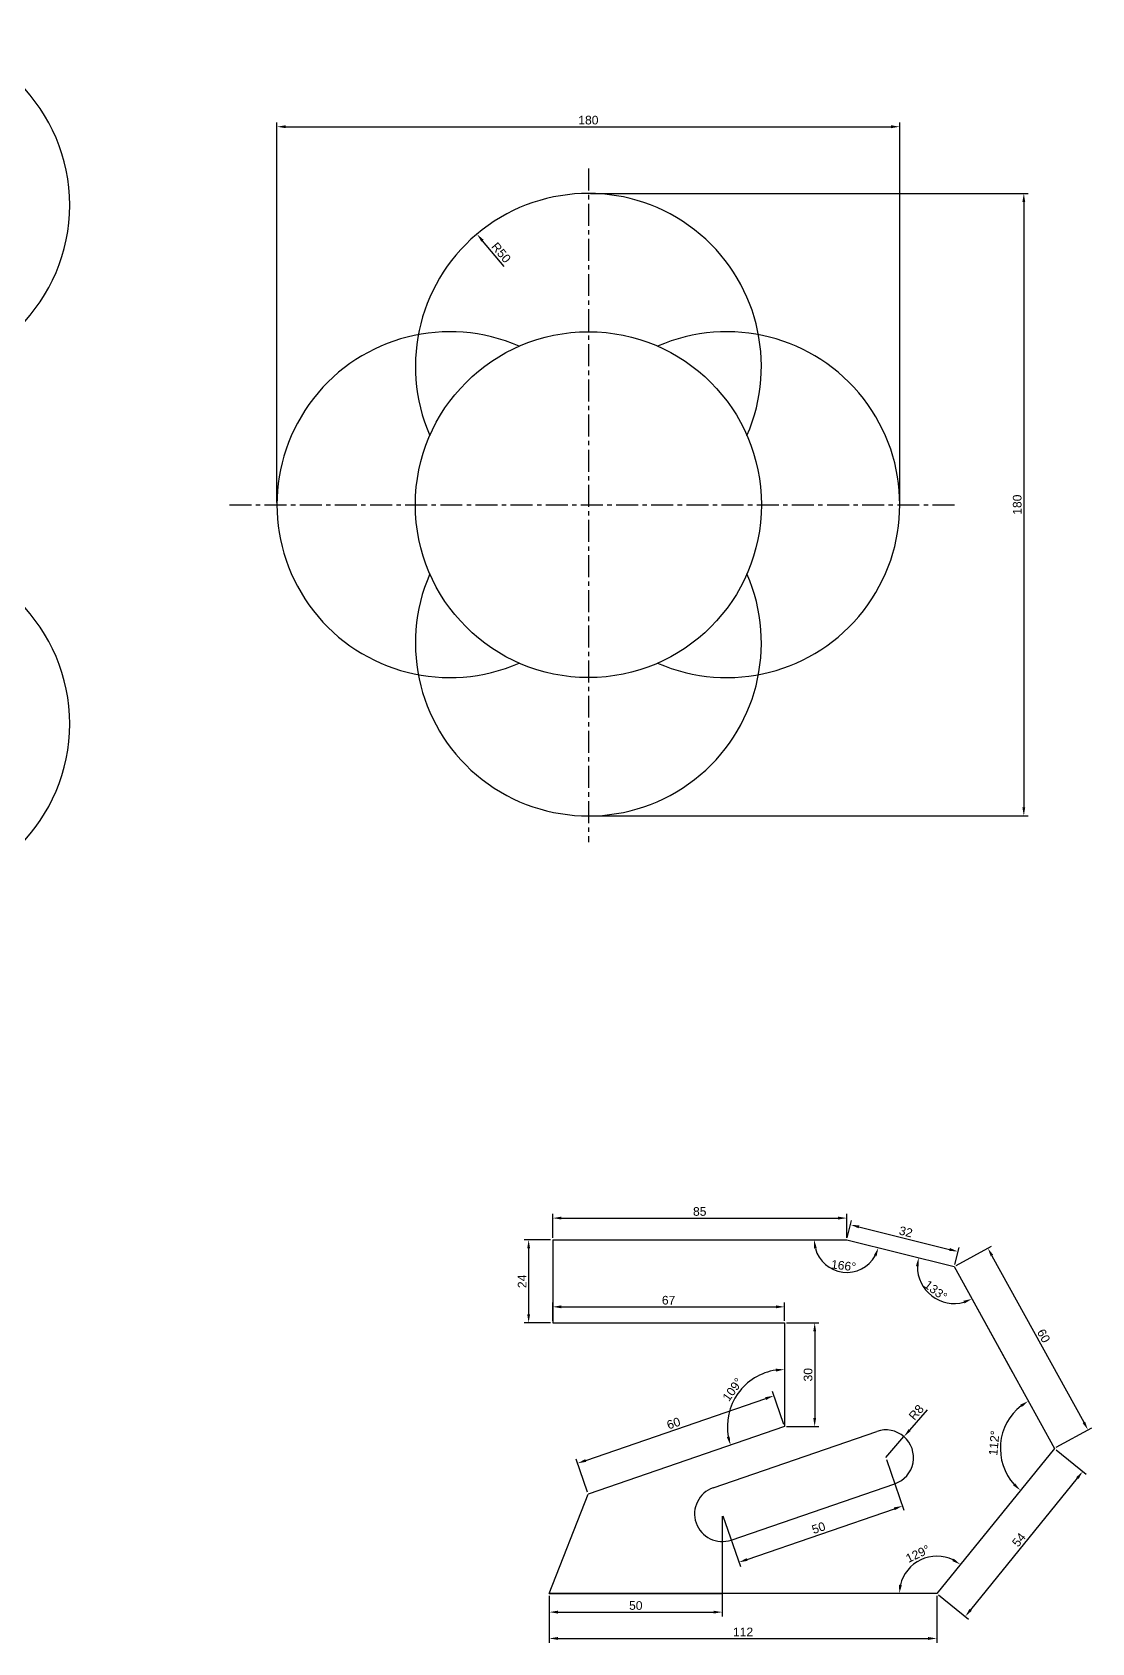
# Model space of a CAD drawing. Header units: millimetres. Extents: x 7 to 1809, y 7 to 1650.
# Drawn here: x 690.4 to 996.7, y 1163.7 to 1629.4 of the extents above; entities that cross this region are included whole.
import ezdxf

# ---------------------------------------------------------------- set-up
doc = ezdxf.new("R2010")
doc.units = ezdxf.units.MM
doc.header["$LTSCALE"] = 0.2
doc.linetypes.add('CENTER', pattern=[50.8, 31.75, -6.35, 6.35, -6.35])
for name, color, linetype in [('中心线', 1, 'CENTER'), ('尺寸线', 5, 'Continuous'), ('标题栏', 7, 'Continuous')]:
    doc.layers.add(name, color=color, linetype=linetype)
doc.layers.add('可见的轮廓线', color=3, linetype='Continuous', lineweight=30)
doc.styles.get("Standard").update_dxf_attribs({"font": 'arial.ttf'})
doc.dimstyles.new('ISO-25', dxfattribs={"dimtxt": 2.5, "dimasz": 2.5, "dimexe": 1.25, "dimexo": 0.625, "dimtad": 1, "dimtxsty": 'Standard', "dimcen": 2.5, "dimadec": 0, "dimazin": 0, "dimtfac": 1, "dimtmove": 0, "dimatfit": 3, "dimfxl": 1, "dimarcsym": 0})

# ---------------------------------------------------------------- blocks, each defined once
blk = doc.blocks.new('*D305')
at = {"layer": 'Defpoints', "color": 0, "transparency": 16777216}
for p in [(818.95, 1571), (851.17, 1532.77)]:
    blk.add_point(p, dxfattribs=at)
at = {"layer": '尺寸线', "color": 0, "lineweight": -2, "transparency": 16777216}
blk.add_line((826.82, 1561.66), (820.56, 1569.09), dxfattribs=at)
at = {"layer": '尺寸线', "color": 0, "transparency": 16777216}
blk.add_solid([(820.88, 1569.36), (820.24, 1568.82), (818.95, 1571)], dxfattribs=at)
at = {"layer": '尺寸线', "color": 0, "transparency": 16777216, "insert": (825.95, 1565.65), "char_height": 2.5, "attachment_point": 5, "rotation": 310.1235}
blk.add_mtext('R50', dxfattribs=at)
blk = doc.blocks.new('*D306')
at = {"layer": 'Defpoints', "color": 0, "transparency": 16777216}
for p in [(941.17, 1602.05), (761.17, 1492.77), (941.17, 1492.77)]:
    blk.add_point(p, dxfattribs=at)
at = {"layer": '尺寸线', "color": 0, "lineweight": -2, "transparency": 16777216}
for p, q in [((761.17, 1493.39), (761.17, 1603.3)), ((763.67, 1602.05), (938.67, 1602.05)), ((941.17, 1493.39), (941.17, 1603.3))]:
    blk.add_line(p, q, dxfattribs=at)
at = {"layer": '尺寸线', "color": 0, "transparency": 16777216}
for points in [[(763.67, 1602.47), (763.67, 1601.63), (761.17, 1602.05)], [(938.67, 1602.47), (938.67, 1601.63), (941.17, 1602.05)]]:
    blk.add_solid(points, dxfattribs=at)
at = {"layer": '尺寸线', "color": 0, "transparency": 16777216, "insert": (851.17, 1603.95), "char_height": 2.5, "attachment_point": 5}
blk.add_mtext('180', dxfattribs=at)
blk = doc.blocks.new('*D307')
at = {"layer": 'Defpoints', "color": 0, "transparency": 16777216}
for p in [(851.17, 1582.77), (851.17, 1402.77), (977.02, 1402.77)]:
    blk.add_point(p, dxfattribs=at)
at = {"layer": '尺寸线', "color": 0, "lineweight": -2, "transparency": 16777216}
for p, q in [((851.8, 1582.77), (978.27, 1582.77)), ((977.02, 1580.27), (977.02, 1405.27)), ((851.8, 1402.77), (978.27, 1402.77))]:
    blk.add_line(p, q, dxfattribs=at)
at = {"layer": '尺寸线', "color": 0, "transparency": 16777216}
for points in [[(976.6, 1580.27), (977.43, 1580.27), (977.02, 1582.77)], [(976.6, 1405.27), (977.43, 1405.27), (977.02, 1402.77)]]:
    blk.add_solid(points, dxfattribs=at)
at = {"layer": '尺寸线', "color": 0, "transparency": 16777216, "insert": (975.12, 1492.77), "char_height": 2.5, "attachment_point": 5, "rotation": 90}
blk.add_mtext('180', dxfattribs=at)
blk = doc.blocks.new('*D315')
at = {"layer": 'Defpoints', "color": 0, "transparency": 16777216}
for p in [(925.85, 1286.49), (840.85, 1280.2), (925.85, 1280.2)]:
    blk.add_point(p, dxfattribs=at)
at = {"layer": '尺寸线', "color": 0, "lineweight": -2, "transparency": 16777216}
for p, q in [((840.85, 1280.82), (840.85, 1287.74)), ((843.35, 1286.49), (923.35, 1286.49)), ((925.85, 1280.82), (925.85, 1287.74))]:
    blk.add_line(p, q, dxfattribs=at)
at = {"layer": '尺寸线', "color": 0, "transparency": 16777216}
for points in [[(843.35, 1286.91), (843.35, 1286.08), (840.85, 1286.49)], [(923.35, 1286.91), (923.35, 1286.08), (925.85, 1286.49)]]:
    blk.add_solid(points, dxfattribs=at)
at = {"layer": '尺寸线', "color": 0, "transparency": 16777216, "insert": (883.35, 1288.39), "char_height": 2.5, "attachment_point": 5}
blk.add_mtext('85', dxfattribs=at)
blk = doc.blocks.new('*D316')
at = {"layer": 'Defpoints', "color": 0, "transparency": 16777216}
for p in [(840.85, 1280.2), (833.9, 1256.2), (840.85, 1256.2)]:
    blk.add_point(p, dxfattribs=at)
at = {"layer": '尺寸线', "color": 0, "lineweight": -2, "transparency": 16777216}
for p, q in [((840.22, 1280.2), (832.65, 1280.2)), ((833.9, 1277.7), (833.9, 1258.7)), ((840.22, 1256.2), (832.65, 1256.2))]:
    blk.add_line(p, q, dxfattribs=at)
at = {"layer": '尺寸线', "color": 0, "transparency": 16777216}
for points in [[(833.49, 1277.7), (834.32, 1277.7), (833.9, 1280.2)], [(833.49, 1258.7), (834.32, 1258.7), (833.9, 1256.2)]]:
    blk.add_solid(points, dxfattribs=at)
at = {"layer": '尺寸线', "color": 0, "transparency": 16777216, "insert": (832.02, 1268.2), "char_height": 2.5, "attachment_point": 5, "rotation": 90}
blk.add_mtext('24', dxfattribs=at)
blk = doc.blocks.new('*D317')
at = {"layer": 'Defpoints', "color": 0, "transparency": 16777216}
for p in [(907.85, 1260.83), (840.85, 1256.2), (907.85, 1256.2)]:
    blk.add_point(p, dxfattribs=at)
at = {"layer": '尺寸线', "color": 0, "lineweight": -2, "transparency": 16777216}
for p, q in [((840.85, 1256.82), (840.85, 1262.08)), ((907.85, 1256.82), (907.85, 1262.08)), ((843.35, 1260.83), (905.35, 1260.83))]:
    blk.add_line(p, q, dxfattribs=at)
at = {"layer": '尺寸线', "color": 0, "transparency": 16777216}
for points in [[(843.35, 1261.25), (843.35, 1260.41), (840.85, 1260.83)], [(905.35, 1261.25), (905.35, 1260.41), (907.85, 1260.83)]]:
    blk.add_solid(points, dxfattribs=at)
at = {"layer": '尺寸线', "color": 0, "transparency": 16777216, "insert": (874.35, 1262.73), "char_height": 2.5, "attachment_point": 5}
blk.add_mtext('67', dxfattribs=at)
blk = doc.blocks.new('*D318')
at = {"layer": 'Defpoints', "color": 0, "transparency": 16777216}
for p in [(907.85, 1256.2), (907.85, 1226.2), (916.57, 1226.2)]:
    blk.add_point(p, dxfattribs=at)
at = {"layer": '尺寸线', "color": 0, "lineweight": -2, "transparency": 16777216}
for p, q in [((908.47, 1256.2), (917.82, 1256.2)), ((916.57, 1253.7), (916.57, 1228.7)), ((908.47, 1226.2), (917.82, 1226.2))]:
    blk.add_line(p, q, dxfattribs=at)
at = {"layer": '尺寸线', "color": 0, "transparency": 16777216}
for points in [[(916.16, 1253.7), (916.99, 1253.7), (916.57, 1256.2)], [(916.16, 1228.7), (916.99, 1228.7), (916.57, 1226.2)]]:
    blk.add_solid(points, dxfattribs=at)
at = {"layer": '尺寸线', "color": 0, "transparency": 16777216, "insert": (914.67, 1241.2), "char_height": 2.5, "attachment_point": 5, "rotation": 90}
blk.add_mtext('30', dxfattribs=at)
blk = doc.blocks.new('*D319')
at = {"layer": 'Defpoints', "color": 0, "transparency": 16777216}
for p in [(904.78, 1235.12), (907.85, 1226.2), (851.12, 1206.67)]:
    blk.add_point(p, dxfattribs=at)
at = {"layer": '尺寸线', "color": 0, "lineweight": -2, "transparency": 16777216}
for p, q in [((850.41, 1216.4), (902.41, 1234.31)), ((907.65, 1226.79), (904.37, 1236.31)), ((850.91, 1207.26), (847.64, 1216.77))]:
    blk.add_line(p, q, dxfattribs=at)
at = {"layer": '尺寸线', "color": 0, "transparency": 16777216}
for points in [[(902.28, 1234.7), (902.55, 1233.92), (904.78, 1235.12)], [(850.27, 1216.8), (850.54, 1216.01), (848.05, 1215.59)]]:
    blk.add_solid(points, dxfattribs=at)
at = {"layer": '尺寸线', "color": 0, "transparency": 16777216, "insert": (875.79, 1227.15), "char_height": 2.5, "attachment_point": 5, "rotation": 19}
blk.add_mtext('60', dxfattribs=at)
blk = doc.blocks.new('*D320')
at = {"layer": 'Defpoints', "color": 0, "transparency": 16777216}
for p in [(839.87, 1177.94), (951.87, 1177.94), (951.87, 1164.94)]:
    blk.add_point(p, dxfattribs=at)
at = {"layer": '尺寸线', "color": 0, "lineweight": -2, "transparency": 16777216}
for p, q in [((839.87, 1177.31), (839.87, 1163.69)), ((951.87, 1177.31), (951.87, 1163.69)), ((842.37, 1164.94), (949.37, 1164.94))]:
    blk.add_line(p, q, dxfattribs=at)
at = {"layer": '尺寸线', "color": 0, "transparency": 16777216}
for points in [[(842.37, 1165.36), (842.37, 1164.53), (839.87, 1164.94)], [(949.37, 1165.36), (949.37, 1164.53), (951.87, 1164.94)]]:
    blk.add_solid(points, dxfattribs=at)
at = {"layer": '尺寸线', "color": 0, "transparency": 16777216, "insert": (895.87, 1166.82), "char_height": 2.5, "attachment_point": 5}
blk.add_mtext('112', dxfattribs=at)
blk = doc.blocks.new('*D321')
at = {"layer": 'Defpoints', "color": 0, "transparency": 16777216}
for p in [(985.85, 1219.9), (994.07, 1213.25), (951.87, 1177.94)]:
    blk.add_point(p, dxfattribs=at)
at = {"layer": '尺寸线', "color": 0, "lineweight": -2, "transparency": 16777216}
for p, q in [((986.34, 1219.51), (995.04, 1212.46)), ((961.66, 1173.23), (992.49, 1211.31)), ((952.35, 1177.55), (961.06, 1170.5))]:
    blk.add_line(p, q, dxfattribs=at)
at = {"layer": '尺寸线', "color": 0, "transparency": 16777216}
for points in [[(992.17, 1211.57), (992.82, 1211.04), (994.07, 1213.25)], [(961.33, 1173.49), (961.98, 1172.96), (960.08, 1171.28)]]:
    blk.add_solid(points, dxfattribs=at)
at = {"layer": '尺寸线', "color": 0, "transparency": 16777216, "insert": (975.6, 1193.46), "char_height": 2.5, "attachment_point": 5, "rotation": 51}
blk.add_mtext('54', dxfattribs=at)
blk = doc.blocks.new('*D322')
at = {"layer": 'Defpoints', "color": 0, "transparency": 16777216}
for p in [(956.9, 1272.46), (995.56, 1225.26), (985.85, 1219.9)]:
    blk.add_point(p, dxfattribs=at)
at = {"layer": '尺寸线', "color": 0, "lineweight": -2, "transparency": 16777216}
for p, q in [((957.45, 1272.76), (967.71, 1278.41)), ((967.82, 1275.62), (994.36, 1227.45)), ((986.4, 1220.21), (996.66, 1225.86))]:
    blk.add_line(p, q, dxfattribs=at)
at = {"layer": '尺寸线', "color": 0, "transparency": 16777216}
for points in [[(968.18, 1275.82), (967.45, 1275.42), (966.61, 1277.81)], [(994.72, 1227.65), (993.99, 1227.24), (995.56, 1225.26)]]:
    blk.add_solid(points, dxfattribs=at)
at = {"layer": '尺寸线', "color": 0, "transparency": 16777216, "insert": (982.75, 1252.45), "char_height": 2.5, "attachment_point": 5, "rotation": 298.8497}
blk.add_mtext('60', dxfattribs=at)
blk = doc.blocks.new('*D298')
at = {"layer": 'Defpoints', "color": 0, "transparency": 16777216}
for p in [(925.85, 1280.2), (957.99, 1276.82), (956.9, 1272.46)]:
    blk.add_point(p, dxfattribs=at)
at = {"layer": '尺寸线', "color": 0, "lineweight": -2, "transparency": 16777216}
for p, q in [((926, 1280.81), (927.24, 1285.77)), ((929.36, 1283.95), (955.56, 1277.42)), ((957.05, 1273.06), (958.29, 1278.03))]:
    blk.add_line(p, q, dxfattribs=at)
at = {"layer": '尺寸线', "color": 0, "transparency": 16777216}
for points in [[(929.46, 1284.36), (929.26, 1283.55), (926.94, 1284.56)], [(955.66, 1277.83), (955.46, 1277.02), (957.99, 1276.82)]]:
    blk.add_solid(points, dxfattribs=at)
at = {"layer": '尺寸线', "color": 0, "transparency": 16777216, "insert": (942.92, 1282.53), "char_height": 2.5, "attachment_point": 5, "rotation": 346}
blk.add_mtext('32', dxfattribs=at)
blk = doc.blocks.new('*D323')
at = {"layer": 'Defpoints', "color": 0, "transparency": 16777216}
for p in [(937.14, 1217.25), (941.96, 1203.25), (889.87, 1200.97)]:
    blk.add_point(p, dxfattribs=at)
at = {"layer": '尺寸线', "color": 0, "lineweight": -2, "transparency": 16777216}
for p, q in [((937.35, 1216.66), (942.37, 1202.07)), ((897.05, 1187.79), (939.6, 1202.44)), ((890.07, 1200.38), (895.09, 1185.79))]:
    blk.add_line(p, q, dxfattribs=at)
at = {"layer": '尺寸线', "color": 0, "transparency": 16777216}
for points in [[(939.46, 1202.83), (939.73, 1202.04), (941.96, 1203.25)], [(896.91, 1188.18), (897.19, 1187.39), (894.69, 1186.97)]]:
    blk.add_solid(points, dxfattribs=at)
at = {"layer": '尺寸线', "color": 0, "transparency": 16777216, "insert": (917.7, 1196.91), "char_height": 2.5, "attachment_point": 5, "rotation": 19}
blk.add_mtext('50', dxfattribs=at)
blk = doc.blocks.new('*D299')
at = {"layer": 'Defpoints', "color": 0, "transparency": 16777216}
for p in [(889.87, 1200.97), (839.87, 1177.94), (889.87, 1172.56)]:
    blk.add_point(p, dxfattribs=at)
at = {"layer": '尺寸线', "color": 0, "lineweight": -2, "transparency": 16777216}
for p, q in [((889.87, 1200.34), (889.87, 1171.31)), ((839.87, 1177.31), (839.87, 1171.31)), ((842.37, 1172.56), (887.37, 1172.56))]:
    blk.add_line(p, q, dxfattribs=at)
at = {"layer": '尺寸线', "color": 0, "transparency": 16777216}
for points in [[(842.37, 1172.97), (842.37, 1172.14), (839.87, 1172.56)], [(887.37, 1172.97), (887.37, 1172.14), (889.87, 1172.56)]]:
    blk.add_solid(points, dxfattribs=at)
at = {"layer": '尺寸线', "color": 0, "transparency": 16777216, "insert": (864.87, 1174.46), "char_height": 2.5, "attachment_point": 5}
blk.add_mtext('50', dxfattribs=at)
blk = doc.blocks.new('*D324')
at = {"layer": 'Defpoints', "color": 0, "transparency": 16777216}
for p in [(942.38, 1223.3), (937.14, 1217.25)]:
    blk.add_point(p, dxfattribs=at)
at = {"layer": '尺寸线', "color": 0, "lineweight": -2, "transparency": 16777216}
for p, q in [((949.11, 1231.08), (944.01, 1225.19)), ((937.14, 1217.25), (942.38, 1223.3))]:
    blk.add_line(p, q, dxfattribs=at)
at = {"layer": '尺寸线', "color": 0, "transparency": 16777216}
blk.add_solid([(943.7, 1225.46), (944.33, 1224.92), (942.38, 1223.3)], dxfattribs=at)
at = {"layer": '尺寸线', "color": 0, "transparency": 16777216, "insert": (945.94, 1230.32), "char_height": 2.5, "attachment_point": 5, "rotation": 49.135}
blk.add_mtext('R8', dxfattribs=at)
blk = doc.blocks.new('*D325')
at = {"layer": 'Defpoints', "color": 0, "transparency": 16777216}
for p in [(840.85, 1280.2), (925.85, 1280.2), (925.85, 1280.2), (920.49, 1272.45), (956.9, 1272.46)]:
    blk.add_point(p, dxfattribs=at)
at = {"layer": '尺寸线', "color": 0, "lineweight": -2, "transparency": 16777216}
blk.add_arc((925.85, 1280.2), 9.42, 195.2536, 330.7464, dxfattribs=at)
at = {"layer": '尺寸线', "color": 0, "transparency": 16777216}
for points in [[(916.35, 1277.67), (917.18, 1277.78), (916.43, 1280.2)], [(933.68, 1275.75), (934.45, 1275.44), (934.99, 1277.92)]]:
    blk.add_solid(points, dxfattribs=at)
at = {"layer": '尺寸线', "color": 0, "transparency": 16777216, "insert": (924.93, 1272.74), "char_height": 2.5, "attachment_point": 5, "rotation": 353}
blk.add_mtext('166°', dxfattribs=at)
blk = doc.blocks.new('*D326')
at = {"layer": 'Defpoints', "color": 0, "transparency": 16777216}
for p in [(925.85, 1280.2), (956.9, 1272.46), (956.9, 1272.46), (947.71, 1267.09), (985.85, 1219.9)]:
    blk.add_point(p, dxfattribs=at)
at = {"layer": '尺寸线', "color": 0, "lineweight": -2, "transparency": 16777216}
blk.add_arc((956.9, 1272.46), 10.65, 179.4854, 285.3643, dxfattribs=at)
at = {"layer": '尺寸线', "color": 0, "transparency": 16777216}
for points in [[(945.84, 1272.61), (946.67, 1272.5), (946.57, 1275.03)], [(959.56, 1262.58), (959.88, 1261.81), (962.04, 1263.13)]]:
    blk.add_solid(points, dxfattribs=at)
at = {"layer": '尺寸线', "color": 0, "transparency": 16777216, "insert": (951.57, 1265.53), "char_height": 2.5, "attachment_point": 5, "rotation": 322.4248}
blk.add_mtext('133°', dxfattribs=at)
blk = doc.blocks.new('*D327')
at = {"layer": 'Defpoints', "color": 0, "transparency": 16777216}
for p in [(956.9, 1272.46), (971.56, 1226.2), (985.85, 1219.9), (985.85, 1219.9), (951.87, 1177.94)]:
    blk.add_point(p, dxfattribs=at)
at = {"layer": '尺寸线', "color": 0, "lineweight": -2, "transparency": 16777216}
blk.add_arc((985.85, 1219.9), 15.62, 128.0317, 221.818, dxfattribs=at)
at = {"layer": '尺寸线', "color": 0, "transparency": 16777216}
for points in [[(976, 1232.55), (976.46, 1231.86), (978.31, 1233.58)], [(974.5, 1209.79), (973.92, 1209.19), (976.02, 1207.77)]]:
    blk.add_solid(points, dxfattribs=at)
at = {"layer": '尺寸线', "color": 0, "transparency": 16777216, "insert": (968.42, 1221.45), "char_height": 2.5, "attachment_point": 5, "rotation": 84.9248}
blk.add_mtext('112°', dxfattribs=at)
blk = doc.blocks.new('*D328')
at = {"layer": 'Defpoints', "color": 0, "transparency": 16777216}
for p in [(907.85, 1256.2), (898.06, 1239.51), (907.85, 1226.2), (907.85, 1226.2), (851.12, 1206.67)]:
    blk.add_point(p, dxfattribs=at)
at = {"layer": '尺寸线', "color": 0, "lineweight": -2, "transparency": 16777216}
blk.add_arc((907.85, 1226.2), 16.52, 98.6799, 190.3201, dxfattribs=at)
at = {"layer": '尺寸线', "color": 0, "transparency": 16777216}
for points in [[(905.33, 1242.94), (905.39, 1242.11), (907.85, 1242.72)], [(892, 1223.35), (891.2, 1223.13), (892.23, 1220.82)]]:
    blk.add_solid(points, dxfattribs=at)
at = {"layer": '尺寸线', "color": 0, "transparency": 16777216, "insert": (892.85, 1236.9), "char_height": 2.5, "attachment_point": 5, "rotation": 54.5}
blk.add_mtext('109°', dxfattribs=at)
blk = doc.blocks.new('*D329')
at = {"layer": 'Defpoints', "color": 0, "transparency": 16777216}
for p in [(985.85, 1219.9), (951.11, 1188.73), (839.87, 1177.94), (951.87, 1177.94), (951.87, 1177.94)]:
    blk.add_point(p, dxfattribs=at)
at = {"layer": '尺寸线', "color": 0, "lineweight": -2, "transparency": 16777216}
blk.add_arc((951.87, 1177.94), 10.81, 64.2757, 166.7243, dxfattribs=at)
at = {"layer": '尺寸线', "color": 0, "transparency": 16777216}
for points in [[(956.78, 1188.03), (956.34, 1187.33), (958.67, 1186.34)], [(941.76, 1180.37), (940.93, 1180.47), (941.05, 1177.94)]]:
    blk.add_solid(points, dxfattribs=at)
at = {"layer": '尺寸线', "color": 0, "transparency": 16777216, "insert": (946.39, 1189.42), "char_height": 2.5, "attachment_point": 5, "rotation": 25.5}
blk.add_mtext('129°', dxfattribs=at)

msp = doc.modelspace()

# ---------------------------------------------------------------- linework, layer by layer
at = {"layer": '中心线'}
for p, q in [((851.172, 1589.938), (851.172, 1395.148)), ((747.425, 1492.77), (958.241, 1492.77))]:
    msp.add_line(p, q, dxfattribs=at)
at = {"layer": '可见的轮廓线'}
for p, q in [((840.849, 1280.199), (925.849, 1280.199)), ((840.849, 1280.199), (840.849, 1256.199)), ((925.849, 1280.199), (956.899, 1272.458)), ((956.899, 1272.458), (973.675, 1242.005)), ((956.899, 1272.458), (985.85, 1219.904)), ((840.849, 1256.199), (907.849, 1256.199)), ((907.849, 1256.199), (907.849, 1226.199)), ((907.849, 1226.199), (851.118, 1206.665)), ((887.262, 1208.534), (934.538, 1224.813)), ((985.85, 1219.904), (951.866, 1177.938)), ((839.866, 1177.938), (851.118, 1206.665)), ((892.471, 1193.406), (939.747, 1209.684)), ((951.866, 1177.938), (839.866, 1177.938)), ((839.866, 1177.938), (889.866, 1177.938))]:
    msp.add_line(p, q, dxfattribs=at)
for centre, radius, start, end in [((651.256, 1579.377), 50, 270, 180), ((651.256, 1429.377), 50, 180, 90), ((937.142, 1217.248), 8, 289, 109), ((889.866, 1200.97), 8, 109, 289)]:
    msp.add_arc(centre, radius, start, end, dxfattribs=at)
at = {"layer": '标题栏'}
msp.add_circle((851.172, 1492.77), 50, dxfattribs=at)
for centre, start, end in [((851.172, 1532.77), 336.42182, 203.57818), ((811.172, 1492.77), 66.42182, 293.57818), ((891.172, 1492.77), 246.42182, 113.57818), ((851.172, 1452.77), 156.42182, 23.57818)]:
    msp.add_arc(centre, 50, start, end, dxfattribs=at)

# ---------------------------------------------------------------- dimensions: what is measured, and where the dimension line sits
at = {"layer": '尺寸线'}
for base, p1, p2, picture, middle in [((941.172, 1602.051), (761.172, 1492.77), (941.172, 1492.77), '*D306', (851.172, 1603.952)), ((925.849, 1286.493), (840.849, 1280.199), (925.849, 1280.199), '*D315', (883.349, 1288.394)), ((907.849, 1260.829), (840.849, 1256.199), (907.849, 1256.199), '*D317', (874.349, 1262.731)), ((889.866, 1172.558), (839.866, 1177.938), (889.866, 1200.97), '*D299', (864.866, 1174.459)), ((951.866, 1164.943), (839.866, 1177.938), (951.866, 1177.938), '*D320', (895.866, 1166.823))]:
    dim = msp.add_linear_dim(base=base, p1=p1, p2=p2, dimstyle='ISO-25', dxfattribs=at)
    dim.commit()
    dim.dimension.update_dxf_attribs({"geometry": picture, "text_midpoint": middle})
for base, p1, p2, picture, middle in [((977.018, 1402.77), (851.172, 1582.77), (851.172, 1402.77), '*D307', (975.116, 1492.77)), ((833.905, 1256.199), (840.849, 1280.199), (840.849, 1256.199), '*D316', (832.025, 1268.199)), ((916.575, 1226.199), (907.849, 1256.199), (907.849, 1226.199), '*D318', (914.672, 1241.199))]:
    dim = msp.add_linear_dim(base=base, p1=p1, p2=p2, angle=90, dimstyle='ISO-25', dxfattribs=at)
    dim.commit()
    dim.dimension.update_dxf_attribs({"geometry": picture, "text_midpoint": middle})
dim = msp.add_radius_dim(center=(851.172, 1532.77), mpoint=(818.95, 1571.003), dimstyle='ISO-25', dxfattribs=at)
dim.commit()
dim.dimension.update_dxf_attribs({"geometry": '*D305', "text_midpoint": (824.497, 1564.421), "dimtype": 164})
for p1, p2, distance, picture, middle in [((925.849, 1280.199), (956.899, 1272.458), 4.492, '*D298', (942.921, 1282.533)), ((956.899, 1272.458), (985.85, 1219.904), 11.09, '*D322', (982.753, 1252.45)), ((851.118, 1206.665), (907.849, 1226.199), 9.439, '*D319', (875.792, 1227.155)), ((889.866, 1200.97), (937.142, 1217.248), -14.803, '*D323', (917.705, 1196.91)), ((951.866, 1177.938), (985.85, 1219.904), -10.575, '*D321', (975.602, 1193.46))]:
    dim = msp.add_aligned_dim(p1=p1, p2=p2, distance=distance, dimstyle='ISO-25', dxfattribs=at)
    dim.commit()
    dim.dimension.update_dxf_attribs({"geometry": picture, "text_midpoint": middle})
for base, line1, line2, picture, middle in [((920.492, 1272.453), ((925.849, 1280.199), (956.899, 1272.458)), ((840.849, 1280.199), (925.849, 1280.199)), '*D325', (924.933, 1272.738)), ((947.705, 1267.089), ((956.899, 1272.458), (985.85, 1219.904)), ((925.849, 1280.199), (956.899, 1272.458)), '*D326', (951.567, 1265.527)), ((971.557, 1226.198), ((985.85, 1219.904), (951.866, 1177.938)), ((956.899, 1272.458), (985.85, 1219.904)), '*D327', (968.421, 1221.452)), ((898.063, 1239.506), ((907.849, 1226.199), (851.118, 1206.665)), ((907.849, 1256.199), (907.849, 1226.199)), '*D328', (892.854, 1236.896)), ((951.112, 1188.726), ((985.85, 1219.904), (951.866, 1177.938)), ((951.866, 1177.938), (839.866, 1177.938)), '*D329', (946.392, 1189.415))]:
    dim = msp.add_angular_dim_2l(base=base, line1=line1, line2=line2, dimstyle='ISO-25', dxfattribs=at)
    dim.commit()
    dim.dimension.update_dxf_attribs({"geometry": picture, "text_midpoint": middle})
dim = msp.add_radius_dim(center=(937.142, 1217.248), mpoint=(942.377, 1223.298), dimstyle='ISO-25', dxfattribs=at)
dim.commit()
dim.dimension.update_dxf_attribs({"geometry": '*D324', "text_midpoint": (945.939, 1230.323)})

doc.saveas('drawing.dxf')
